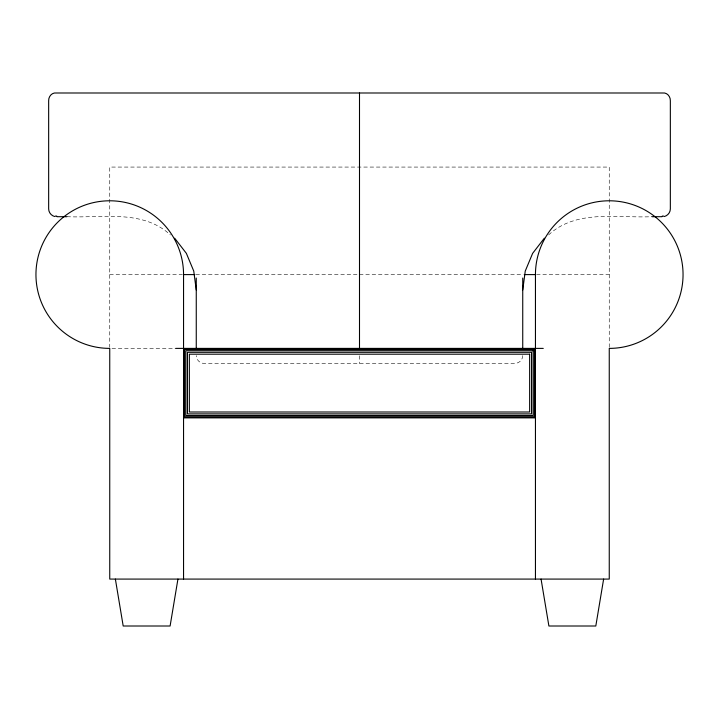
<?xml version="1.0" encoding="UTF-8"?>
<svg xmlns="http://www.w3.org/2000/svg" width="719" height="719" viewBox="0 0 719 719"><rect width="100%" height="100%" fill="white"/><g stroke="black" fill="none" stroke-linecap="round" stroke-linejoin="round"><path stroke-width="0.54" stroke-dasharray="3.6 2.7" d="M522.74 355.599C522.794 359.958 518.732 363.733 514.409 363.374L204.591 363.374C200.268 363.733 196.215 359.958 196.26 355.599M548.606 234.933C576.512 208.995 617.693 218.306 652.025 216.698M66.975 216.698C101.307 218.306 142.488 208.995 170.394 234.933M109.746 274.595L182.437 274.595M195.883 274.595L358.377 274.595M359.5 274.595L523.117 274.595M536.563 274.595L609.254 274.595M111.984 348.391L175.724 348.391M609.254 347.277L609.254 167.069L109.746 167.069L109.746 347.277M359.5 355.752L359.5 363.374"/><path stroke-width="1.08" d="M522.74 290.036L525.256 271.054L532.626 253.367L544.355 238.178M177.935 579.083L170.106 626.006L123.192 626.006L115.373 579.083M603.627 579.083L595.808 626.006L548.894 626.006L541.065 579.083M664.23 216.536C667.69 215.727 670.324 212.482 670.342 208.923L670.342 100.768C670.521 96.49 667.043 92.275 662.523 92.994L56.477 92.994C51.957 92.275 48.479 96.49 48.658 100.768L48.658 208.923C48.676 212.482 51.31 215.727 54.77 216.536M662.262 216.086L663.529 216.068M56.99 216.698L66.975 216.698M652.025 216.698L662.01 216.698M535.448 579.083L535.448 274.595A73.796 73.796 0 0 1 609.254 200.79A73.796 73.796 0 0 1 683.05 274.595A73.796 73.796 0 0 1 609.254 348.391L609.254 579.083L109.746 579.083L109.746 348.391A73.796 73.796 0 0 1 35.95 274.595A73.796 73.796 0 0 1 109.746 200.79A73.796 73.796 0 0 1 183.552 274.595L194.759 274.595M524.241 274.595L535.448 274.595M175.733 348.391L543.267 348.391M183.821 348.661L535.179 348.661L535.179 417.532L183.821 417.532L183.552 348.391M183.552 417.793L535.448 417.793M55.471 216.068L56.738 216.086M174.645 238.178L186.374 253.367L193.744 271.054L196.26 290.036M522.74 278.046L522.74 348.94M359.5 92.994L359.5 348.499M196.26 278.046L196.26 348.94M183.552 274.595L183.552 579.083M534.397 349.443L184.603 349.443L184.603 416.75L534.397 416.75L534.397 349.443M533.156 350.683L185.844 350.683L185.844 415.51L533.156 415.51L533.156 350.683M531.539 352.301L187.461 352.301L187.461 413.883L531.539 413.883L531.539 352.301M529.651 354.188L189.349 354.188L189.349 412.005L529.651 412.005L529.651 354.188"/></g></svg>
